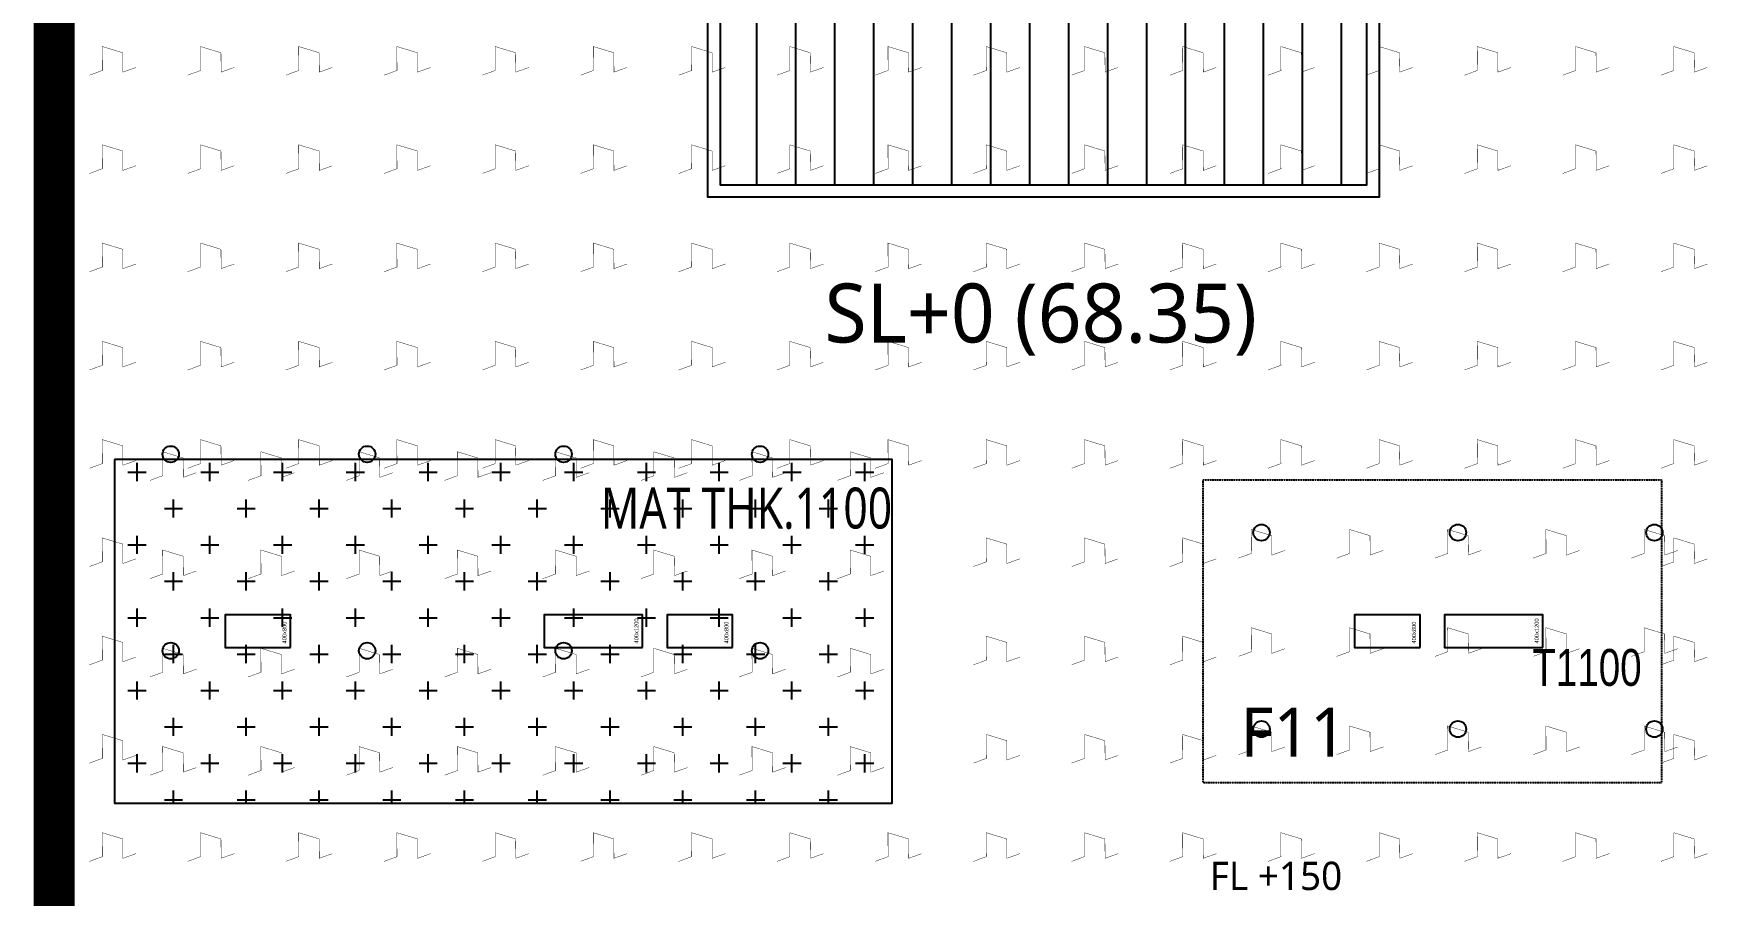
# Model space of a CAD drawing. Header units: millimetres. Extents: x 91591 to 1353697, y 75729 to 160586.
# Drawn here: x 1101941 to 1122511, y 116891 to 127412 of the extents above; entities that cross this region are included whole.
import ezdxf
from ezdxf.enums import TextEntityAlignment as Align

# ---------------------------------------------------------------- set-up
doc = ezdxf.new("R2010")
doc.units = ezdxf.units.MM
doc.linetypes.add('HID', pattern=[2.5, 1.5, -1])
doc.linetypes.add('HIDDEN', pattern=[0.375, 0.25, -0.125])
for name, color, linetype, plot in [('+S_LEVEL_TEXT(NO PLOT)', 7, 'Continuous', False), ('DEFPOINT', 142, 'Continuous', False), ('S_NOPLOT_251', 251, 'Continuous', False)]:
    doc.layers.add(name, color=color, linetype=linetype, plot=plot)
for name, color, linetype in [('-S_F', 7, 'Continuous'), ('-S_F_NAME', 7, 'Continuous'), ('8', 8, 'Continuous'), ('NX_BAR(D)', 7, 'Continuous'), ('S-FND-TEXT', 7, 'Continuous'), ('S-FND_OUTLINE_지하주차장 기초', 4, 'HID'), ('S-HAT', 252, 'Continuous'), ('S-HAT_SLAB LEVEL', 7, 'Continuous'), ('S-TEXT-NOTES-TEXT', 3, 'Continuous'), ('XR-지하주차장$0$AA-COL', 2, 'Continuous'), ('기초', 7, 'Continuous')]:
    doc.layers.add(name, color=color, linetype=linetype)
doc.styles.add('EST', font='')
doc.styles.add('XR-지하주차장$0$Standard', font='arial.ttf')
doc.styles.add('맑은 고딕', font='malgun.ttf')
doc.styles.add('맑은고딕', font='malgun.ttf')
doc.styles.get('EST').set_extended_font_data('HYHeadLine-Medium')

# ---------------------------------------------------------------- blocks, each defined once
blk = doc.blocks.new('zw$D357')
at = {"layer": 'S-HAT', "lineweight": -2}
h = blk.add_hatch(dxfattribs=at)
h.set_pattern_fill('CROSS', color=256, scale=70)
h.set_pattern_definition([(0, (-331308.6818607079, 2641039.891143047), (444.5, 444.5), [222.25, -666.75]), (90, (-331197.556860708, 2640928.766143047), (-444.5, 444.5), [222.25, -666.75])])
h.paths.add_polyline_path([(-55759.62759540556, -27727.7620820459), (-46259.62759539694, -27727.7620820459), (-46259.62759539694, -23527.7620820459), (-55759.62759540556, -23527.7620820459)])
at = {"layer": 'S-HAT_SLAB LEVEL', "transparency": 33554559}
h = blk.add_hatch(dxfattribs=at)
h.set_pattern_fill('ANSI31', color=8, scale=150, angle=45)
h.set_pattern_definition([(90, (-331308.5749018475, 62679.21827539796), (-476.2500000000001, 0), [])])
h.paths.add_polyline_path([(-48209.73455426423, 2511.933489013463), (-48209.73455426423, -1926.653482069261), (-48209.62759540649, -1926.653482069261), (-48209.62759540369, -2419.986815405078), (-48209.73455426446, -2419.908378906548), (-48209.73455426446, -14046.65344469715), (-48359.73455426422, -14046.65344469715), (-48359.73455426422, -20176.65344469715), (-40459.73455426422, -20176.65344469715), (-40459.73455426422, -14046.65344469715), (-40609.73455426423, -14046.65344469715), (-40609.73455426446, -1971.00807505846), (-47909.53200764162, 2334.855795079842), (-47909.62759540369, 2334.912178547122), (-47909.62759540369, 2330.878546908498), (-47909.53200764139, 2330.820893649012), (-46159.53200764139, 1275.317541488446), (-46159.53200764162, 877.5785246770828), (-47228.686461373, 877.5785246770828), (-48009.73620337318, 1114.651900814846), (-48009.73596495063, 2393.96217469871), (-48209.62759540369, 2511.870398181491)])
h.paths.add_polyline_path([(-48209.62759540369, -2326.764955000952), (-48209.62759540369, -2419.986815405078), (-48209.73455426446, -2419.908378906548), (-48209.73455426423, -2326.764955000952)])
h.paths.add_polyline_path([(-48209.62759540369, -2326.653482069261), (-48209.62759540369, -1926.764955000952)])
h.paths.add_polyline_path([(-48209.62759540369, -1926.764955000952), (-48209.62759540369, -2326.653482069261)])
h.paths.add_polyline_path([(-48209.62759540369, -1926.764955000952), (-48209.62759540369, -1926.653482069261)])
h.paths.add_polyline_path([(-48209.62759540369, -2326.653482069261), (-48209.62759540369, -2326.764955000952)])
at = {"layer": '-S_F', "linetype": 'HIDDEN', "lineweight": -3}
blk.add_lwpolyline([(-42459.62759528215, -23776.6534820702), (-36859.62759528216, -23776.6534820702), (-36859.62759528216, -27476.65348207019), (-42459.62759528215, -27476.65348207019)], close=True, dxfattribs=at)
at = {"layer": 'S-FND_OUTLINE_지하주차장 기초'}
blk.add_lwpolyline([(-55759.62759540556, -27727.7620820459), (-46259.62759539694, -27727.7620820459), (-46259.62759539694, -23527.7620820459), (-55759.62759540556, -23527.7620820459)], close=True, dxfattribs=at)
at = {"layer": 'S-HAT', "linetype": 'ByBlock', "lineweight": -2}
blk.add_lwpolyline([(-55759.62759540556, -23527.7620820459), (-55759.62759540556, -27727.7620820459), (-46259.62759539694, -27727.7620820459), (-46259.62759539671, -23527.7620820459)], close=True, dxfattribs=at)
at = {"layer": 'S_NOPLOT_251'}
blk.add_lwpolyline([(-40309.62759540369, -16626.65344469715), (-40309.62759540369, -20326.65344469715), (-48509.6275954037, -20326.65344469715), (-48509.6275954037, -16626.65344469715), (-48359.62759540369, -16626.65344469715), (-48359.62759540369, -20176.65344469715), (-40459.62759540369, -20176.65344469715), (-40459.62759540369, -16626.65344469715)], close=True, dxfattribs=at)
at = {"layer": 'XR-지하주차장$0$AA-COL'}
for points in [[(-53609.62759540369, -25826.76495500095), (-53609.62759540369, -25426.76495500095), (-54409.6275954037, -25426.76495500095), (-54409.6275954037, -25826.76495500095)], [(-49309.62759538553, -25826.76495501027), (-49309.62759538553, -25426.76495501027), (-50509.62759538554, -25426.76495501027), (-50509.62759538554, -25826.76495501027)], [(-48209.62759540369, -25826.76495500095), (-48209.62759540369, -25426.76495500095), (-49009.62759540369, -25426.76495500095), (-49009.62759540369, -25826.76495500095)], [(-39809.6275954037, -25826.76495500095), (-39809.6275954037, -25426.76495500095), (-40609.6275954037, -25426.76495500095), (-40609.6275954037, -25826.76495500095)], [(-38309.62759529334, -25826.7649549637), (-38309.62759529334, -25426.7649549637), (-39509.62759529334, -25426.7649549637), (-39509.62759529334, -25826.7649549637)]]:
    blk.add_lwpolyline(points, close=True, dxfattribs=at)
at = {"layer": '기초', "color": 6, "linetype": 'HID', "ltscale": 3, "const_width": 500}
blk.add_lwpolyline([(-56498.19192278548, -55179.49009371176), (-56497.66029514815, -13109.48375289421), (-51183.36221641278, -13098.65892140847), (-51183.36221641255, -15034.76066461298), (-51183.34348332206, -15034.76066461298), (-51183.34348332206, -15046.77595059294), (-37284.86666548718, -15025.10676782392), (-37297.86901842244, -6685.479806887918), (-14909.64353988901, -6684.054340347647), (-14909.64353988901, -24464.4900604235), (-14909.62480679829, -24464.49006084446), (-14909.62480679829, -24476.50534640346), (-13109.20024625421, -24476.54583629407), (-13108.92086913786, -55179.49009371176)], close=True, dxfattribs=at)
at = {"layer": '+S_LEVEL_TEXT(NO PLOT)', "color": 252, "style": '맑은 고딕'}
blk.add_text('FL +150', height=345.766247305401, dxfattribs=at).set_placement((-41570.01544823893, -28786.49765574653), align=Align.CENTER)
at = {"layer": 'Defpoints', "style": 'XR-지하주차장$0$Standard'}
for s, height, p in [('400x1200', 50.00000000000001, (-49359.62759538553, -25776.76495501027)), ('400x1200', 50.00000000000001, (-38359.62759529334, -25776.7649549637)), ('400x800', 50, (-53659.62759540369, -25776.76495500095)), ('400x800', 50, (-48259.62759540369, -25776.76495500095)), ('400x800', 50, (-39859.6275954037, -25776.76495500095))]:
    blk.add_text(s, height=height, rotation=90, dxfattribs=at).set_placement(p)
at = {"layer": 'S-TEXT-NOTES-TEXT', "color": 3, "style": '맑은 고딕'}
blk.add_text('SL+0 (68.35)', height=720, dxfattribs=at).set_placement((-44443.87118130829, -22100.74815442693), align=Align.CENTER)

msp = doc.modelspace()

# ---------------------------------------------------------------- linework, layer by layer
at = {"color": 3}
for centre in [(1103615.398501851, 122277.1827891857), (1106015.398501852, 122277.1827891857), (1108415.398501852, 122277.1827891857), (1110815.398501852, 122277.1827891857), (1116942.185506481, 121320.1601423196), (1119342.185506481, 121320.1601423196), (1121742.185506481, 121320.1601423196), (1103615.398501851, 119877.1827891857), (1106015.398501852, 119877.1827891857), (1108415.398501852, 119877.1827891857), (1110815.398501852, 119877.1827891857), (1116942.185506481, 118920.1601423196), (1119342.185506481, 118920.1601423196), (1121742.185506481, 118920.1601423196)]:
    msp.add_circle(centre, 100, dxfattribs=at)
at = {"layer": 'DEFPOINT', "linetype": 'HID', "ltscale": 3}
msp.add_lwpolyline([(1102190.797373814, 90562.32787996077), (1102191.329001451, 132632.3342207783), (1107505.627080186, 132643.1590522641), (1107505.627080186, 130707.0573090595), (1107505.645813277, 130707.0573090595), (1107505.645813277, 130695.0420230796), (1121404.122631111, 130716.7112058486), (1121391.120278177, 139056.3381667846), (1143779.34575671, 139057.7636333249), (1143779.34575671, 121277.327913249), (1143779.3644898, 121277.3279128281), (1143779.3644898, 121265.312627269), (1145579.789050345, 121265.2721373784), (1145580.068427461, 90562.32787996077)], close=True, dxfattribs=at)
at = {"layer": 'DEFPOINT', "linetype": 'HIDDEN', "lineweight": -3}
for points in [[(1102929.361701194, 118014.0558916266), (1112429.361701203, 118014.0558916266), (1112429.361701203, 122214.0558916266), (1102929.361701194, 122214.0558916266)], [(1116229.361701316, 121965.1644916023), (1121829.361701316, 121965.1644916023), (1121829.361701316, 118265.1644916023), (1116229.361701316, 118265.1644916023)]]:
    msp.add_lwpolyline(points, close=True, dxfattribs=at)
at = {"layer": 'NX_BAR(D)', "color": 6, "const_width": 5}
for points in [[(1102622.281869495, 126905.1518544817), (1102779.892735056, 126962.7811880204), (1102778.295461424, 127255.366393769), (1103028.94689653, 127179.2806675873), (1103031.282258626, 126942.9537172635), (1103190.551443686, 126999.5140544797)], [(1103822.281869495, 126905.1518544817), (1103979.892735056, 126962.7811880204), (1103978.295461424, 127255.366393769), (1104228.94689653, 127179.2806675873), (1104231.282258626, 126942.9537172635), (1104390.551443686, 126999.5140544797)], [(1105022.281869495, 126905.1518544817), (1105179.892735056, 126962.7811880204), (1105178.295461425, 127255.366393769), (1105428.94689653, 127179.2806675873), (1105431.282258626, 126942.9537172635), (1105590.551443686, 126999.5140544797)], [(1106222.281869494, 126905.1518544817), (1106379.892735056, 126962.7811880204), (1106378.295461425, 127255.366393769), (1106628.94689653, 127179.2806675873), (1106631.282258626, 126942.9537172635), (1106790.551443686, 126999.5140544797)], [(1107422.281869494, 126905.1518544817), (1107579.892735056, 126962.7811880204), (1107578.295461425, 127255.366393769), (1107828.94689653, 127179.2806675873), (1107831.282258626, 126942.9537172635), (1107990.551443686, 126999.5140544797)], [(1108622.281869494, 126905.1518544817), (1108779.892735056, 126962.7811880204), (1108778.295461425, 127255.366393769), (1109028.94689653, 127179.2806675873), (1109031.282258626, 126942.9537172635), (1109190.551443686, 126999.5140544797)], [(1109822.281869494, 126905.1518544817), (1109979.892735056, 126962.7811880204), (1109978.295461425, 127255.366393769), (1110228.94689653, 127179.2806675873), (1110231.282258626, 126942.9537172635), (1110390.551443686, 126999.5140544797)], [(1111022.281869494, 126905.1518544817), (1111179.892735056, 126962.7811880204), (1111178.295461425, 127255.366393769), (1111428.94689653, 127179.2806675873), (1111431.282258626, 126942.9537172635), (1111590.551443686, 126999.5140544797)], [(1112222.281869494, 126905.1518544817), (1112379.892735056, 126962.7811880204), (1112378.295461425, 127255.366393769), (1112628.94689653, 127179.2806675873), (1112631.282258626, 126942.9537172635), (1112790.551443686, 126999.5140544797)], [(1113422.281869494, 126905.1518544817), (1113579.892735056, 126962.7811880204), (1113578.295461425, 127255.366393769), (1113828.94689653, 127179.2806675873), (1113831.282258626, 126942.9537172635), (1113990.551443686, 126999.5140544797)], [(1114622.281869494, 126905.1518544817), (1114779.892735056, 126962.7811880204), (1114778.295461425, 127255.366393769), (1115028.94689653, 127179.2806675873), (1115031.282258626, 126942.9537172635), (1115190.551443686, 126999.5140544797)], [(1115822.281869494, 126905.1518544817), (1115979.892735056, 126962.7811880204), (1115978.295461425, 127255.366393769), (1116228.94689653, 127179.2806675873), (1116231.282258626, 126942.9537172635), (1116390.551443686, 126999.5140544797)], [(1117022.281869495, 126905.1518544817), (1117179.892735056, 126962.7811880204), (1117178.295461425, 127255.366393769), (1117428.94689653, 127179.2806675873), (1117431.282258626, 126942.9537172635), (1117590.551443686, 126999.5140544797)], [(1118222.281869494, 126905.1518544817), (1118379.892735056, 126962.7811880204), (1118378.295461425, 127255.366393769), (1118628.94689653, 127179.2806675873), (1118631.282258626, 126942.9537172635), (1118790.551443686, 126999.5140544797)], [(1119422.281869494, 126905.1518544817), (1119579.892735056, 126962.7811880204), (1119578.295461425, 127255.366393769), (1119828.94689653, 127179.2806675873), (1119831.282258626, 126942.9537172635), (1119990.551443686, 126999.5140544797)], [(1120622.281869494, 126905.1518544817), (1120779.892735056, 126962.7811880204), (1120778.295461425, 127255.366393769), (1121028.94689653, 127179.2806675873), (1121031.282258626, 126942.9537172635), (1121190.551443686, 126999.5140544797)], [(1121822.281869494, 126905.1518544817), (1121979.892735056, 126962.7811880204), (1121978.295461425, 127255.366393769), (1122228.94689653, 127179.2806675873), (1122231.282258626, 126942.9537172635), (1122390.551443686, 126999.5140544797)], [(1102622.281869495, 125705.1518544817), (1102779.892735056, 125762.7811880204), (1102778.295461424, 126055.366393769), (1103028.94689653, 125979.2806675873), (1103031.282258626, 125742.9537172635), (1103190.551443686, 125799.5140544796)], [(1103822.281869495, 125705.1518544817), (1103979.892735056, 125762.7811880204), (1103978.295461424, 126055.366393769), (1104228.94689653, 125979.2806675873), (1104231.282258626, 125742.9537172635), (1104390.551443686, 125799.5140544796)], [(1105022.281869495, 125705.1518544817), (1105179.892735056, 125762.7811880204), (1105178.295461425, 126055.366393769), (1105428.94689653, 125979.2806675873), (1105431.282258626, 125742.9537172635), (1105590.551443686, 125799.5140544796)], [(1106222.281869494, 125705.1518544817), (1106379.892735056, 125762.7811880204), (1106378.295461425, 126055.366393769), (1106628.94689653, 125979.2806675873), (1106631.282258626, 125742.9537172635), (1106790.551443686, 125799.5140544796)], [(1107422.281869494, 125705.1518544817), (1107579.892735056, 125762.7811880204), (1107578.295461425, 126055.366393769), (1107828.94689653, 125979.2806675873), (1107831.282258626, 125742.9537172635), (1107990.551443686, 125799.5140544796)], [(1108622.281869494, 125705.1518544817), (1108779.892735056, 125762.7811880204), (1108778.295461425, 126055.366393769), (1109028.94689653, 125979.2806675873), (1109031.282258626, 125742.9537172635), (1109190.551443686, 125799.5140544796)], [(1109822.281869494, 125705.1518544817), (1109979.892735056, 125762.7811880204), (1109978.295461425, 126055.366393769), (1110228.94689653, 125979.2806675873), (1110231.282258626, 125742.9537172635), (1110390.551443686, 125799.5140544796)], [(1111022.281869494, 125705.1518544817), (1111179.892735056, 125762.7811880204), (1111178.295461425, 126055.366393769), (1111428.94689653, 125979.2806675873), (1111431.282258626, 125742.9537172635), (1111590.551443686, 125799.5140544796)], [(1112222.281869494, 125705.1518544817), (1112379.892735056, 125762.7811880204), (1112378.295461425, 126055.366393769), (1112628.94689653, 125979.2806675873), (1112631.282258626, 125742.9537172635), (1112790.551443686, 125799.5140544796)], [(1113422.281869494, 125705.1518544817), (1113579.892735056, 125762.7811880204), (1113578.295461425, 126055.366393769), (1113828.94689653, 125979.2806675873), (1113831.282258626, 125742.9537172635), (1113990.551443686, 125799.5140544796)], [(1114622.281869494, 125705.1518544817), (1114779.892735056, 125762.7811880204), (1114778.295461425, 126055.366393769), (1115028.94689653, 125979.2806675873), (1115031.282258626, 125742.9537172635), (1115190.551443686, 125799.5140544796)], [(1115822.281869494, 125705.1518544817), (1115979.892735056, 125762.7811880204), (1115978.295461425, 126055.366393769), (1116228.94689653, 125979.2806675873), (1116231.282258626, 125742.9537172635), (1116390.551443686, 125799.5140544796)], [(1117022.281869495, 125705.1518544817), (1117179.892735056, 125762.7811880204), (1117178.295461425, 126055.366393769), (1117428.94689653, 125979.2806675873), (1117431.282258626, 125742.9537172635), (1117590.551443686, 125799.5140544796)], [(1118222.281869494, 125705.1518544817), (1118379.892735056, 125762.7811880204), (1118378.295461425, 126055.366393769), (1118628.94689653, 125979.2806675873), (1118631.282258626, 125742.9537172635), (1118790.551443686, 125799.5140544796)], [(1119422.281869494, 125705.1518544817), (1119579.892735056, 125762.7811880204), (1119578.295461425, 126055.366393769), (1119828.94689653, 125979.2806675873), (1119831.282258626, 125742.9537172635), (1119990.551443686, 125799.5140544796)], [(1120622.281869494, 125705.1518544817), (1120779.892735056, 125762.7811880204), (1120778.295461425, 126055.366393769), (1121028.94689653, 125979.2806675873), (1121031.282258626, 125742.9537172635), (1121190.551443686, 125799.5140544796)], [(1121822.281869494, 125705.1518544817), (1121979.892735056, 125762.7811880204), (1121978.295461425, 126055.366393769), (1122228.94689653, 125979.2806675873), (1122231.282258626, 125742.9537172635), (1122390.551443686, 125799.5140544796)], [(1102622.281869495, 124505.1518544816), (1102779.892735056, 124562.7811880203), (1102778.295461424, 124855.366393769), (1103028.94689653, 124779.2806675873), (1103031.282258626, 124542.9537172635), (1103190.551443686, 124599.5140544797)], [(1103822.281869495, 124505.1518544816), (1103979.892735056, 124562.7811880203), (1103978.295461424, 124855.366393769), (1104228.94689653, 124779.2806675873), (1104231.282258626, 124542.9537172635), (1104390.551443686, 124599.5140544797)], [(1105022.281869495, 124505.1518544816), (1105179.892735056, 124562.7811880203), (1105178.295461425, 124855.366393769), (1105428.94689653, 124779.2806675873), (1105431.282258626, 124542.9537172635), (1105590.551443686, 124599.5140544797)], [(1106222.281869494, 124505.1518544816), (1106379.892735056, 124562.7811880203), (1106378.295461425, 124855.366393769), (1106628.94689653, 124779.2806675873), (1106631.282258626, 124542.9537172635), (1106790.551443686, 124599.5140544797)], [(1107422.281869494, 124505.1518544816), (1107579.892735056, 124562.7811880203), (1107578.295461425, 124855.366393769), (1107828.94689653, 124779.2806675873), (1107831.282258626, 124542.9537172635), (1107990.551443686, 124599.5140544797)], [(1108622.281869494, 124505.1518544816), (1108779.892735056, 124562.7811880203), (1108778.295461425, 124855.366393769), (1109028.94689653, 124779.2806675873), (1109031.282258626, 124542.9537172635), (1109190.551443686, 124599.5140544797)], [(1109822.281869494, 124505.1518544816), (1109979.892735056, 124562.7811880203), (1109978.295461425, 124855.366393769), (1110228.94689653, 124779.2806675873), (1110231.282258626, 124542.9537172635), (1110390.551443686, 124599.5140544797)], [(1111022.281869494, 124505.1518544816), (1111179.892735056, 124562.7811880203), (1111178.295461425, 124855.366393769), (1111428.94689653, 124779.2806675873), (1111431.282258626, 124542.9537172635), (1111590.551443686, 124599.5140544797)], [(1112222.281869494, 124505.1518544816), (1112379.892735056, 124562.7811880203), (1112378.295461425, 124855.366393769), (1112628.94689653, 124779.2806675873), (1112631.282258626, 124542.9537172635), (1112790.551443686, 124599.5140544797)], [(1113422.281869494, 124505.1518544816), (1113579.892735056, 124562.7811880203), (1113578.295461425, 124855.366393769), (1113828.94689653, 124779.2806675873), (1113831.282258626, 124542.9537172635), (1113990.551443686, 124599.5140544797)], [(1114622.281869494, 124505.1518544816), (1114779.892735056, 124562.7811880203), (1114778.295461425, 124855.366393769), (1115028.94689653, 124779.2806675873), (1115031.282258626, 124542.9537172635), (1115190.551443686, 124599.5140544797)], [(1115822.281869494, 124505.1518544816), (1115979.892735056, 124562.7811880203), (1115978.295461425, 124855.366393769), (1116228.94689653, 124779.2806675873), (1116231.282258626, 124542.9537172635), (1116390.551443686, 124599.5140544797)], [(1117022.281869495, 124505.1518544816), (1117179.892735056, 124562.7811880203), (1117178.295461425, 124855.366393769), (1117428.94689653, 124779.2806675873), (1117431.282258626, 124542.9537172635), (1117590.551443686, 124599.5140544797)], [(1118222.281869494, 124505.1518544816), (1118379.892735056, 124562.7811880203), (1118378.295461425, 124855.366393769), (1118628.94689653, 124779.2806675873), (1118631.282258626, 124542.9537172635), (1118790.551443686, 124599.5140544797)], [(1119422.281869494, 124505.1518544816), (1119579.892735056, 124562.7811880203), (1119578.295461425, 124855.366393769), (1119828.94689653, 124779.2806675873), (1119831.282258626, 124542.9537172635), (1119990.551443686, 124599.5140544797)], [(1120622.281869494, 124505.1518544816), (1120779.892735056, 124562.7811880203), (1120778.295461425, 124855.366393769), (1121028.94689653, 124779.2806675873), (1121031.282258626, 124542.9537172635), (1121190.551443686, 124599.5140544797)], [(1121822.281869494, 124505.1518544816), (1121979.892735056, 124562.7811880203), (1121978.295461425, 124855.366393769), (1122228.94689653, 124779.2806675873), (1122231.282258626, 124542.9537172635), (1122390.551443686, 124599.5140544797)], [(1102622.281869495, 123305.1518544816), (1102779.892735056, 123362.7811880203), (1102778.295461424, 123655.366393769), (1103028.94689653, 123579.2806675873), (1103031.282258626, 123342.9537172635), (1103190.551443686, 123399.5140544796)], [(1103822.281869495, 123305.1518544816), (1103979.892735056, 123362.7811880203), (1103978.295461424, 123655.366393769), (1104228.94689653, 123579.2806675873), (1104231.282258626, 123342.9537172635), (1104390.551443686, 123399.5140544796)], [(1105022.281869495, 123305.1518544816), (1105179.892735056, 123362.7811880203), (1105178.295461425, 123655.366393769), (1105428.94689653, 123579.2806675873), (1105431.282258626, 123342.9537172635), (1105590.551443686, 123399.5140544796)], [(1106222.281869494, 123305.1518544816), (1106379.892735056, 123362.7811880203), (1106378.295461425, 123655.366393769), (1106628.94689653, 123579.2806675873), (1106631.282258626, 123342.9537172635), (1106790.551443686, 123399.5140544796)], [(1107422.281869494, 123305.1518544816), (1107579.892735056, 123362.7811880203), (1107578.295461425, 123655.366393769), (1107828.94689653, 123579.2806675873), (1107831.282258626, 123342.9537172635), (1107990.551443686, 123399.5140544796)], [(1108622.281869494, 123305.1518544816), (1108779.892735056, 123362.7811880203), (1108778.295461425, 123655.366393769), (1109028.94689653, 123579.2806675873), (1109031.282258626, 123342.9537172635), (1109190.551443686, 123399.5140544796)], [(1109822.281869494, 123305.1518544816), (1109979.892735056, 123362.7811880203), (1109978.295461425, 123655.366393769), (1110228.94689653, 123579.2806675873), (1110231.282258626, 123342.9537172635), (1110390.551443686, 123399.5140544796)], [(1111022.281869494, 123305.1518544816), (1111179.892735056, 123362.7811880203), (1111178.295461425, 123655.366393769), (1111428.94689653, 123579.2806675873), (1111431.282258626, 123342.9537172635), (1111590.551443686, 123399.5140544796)], [(1112222.281869494, 123305.1518544816), (1112379.892735056, 123362.7811880203), (1112378.295461425, 123655.366393769), (1112628.94689653, 123579.2806675873), (1112631.282258626, 123342.9537172635), (1112790.551443686, 123399.5140544796)], [(1113422.281869494, 123305.1518544816), (1113579.892735056, 123362.7811880203), (1113578.295461425, 123655.366393769), (1113828.94689653, 123579.2806675873), (1113831.282258626, 123342.9537172635), (1113990.551443686, 123399.5140544796)], [(1114622.281869494, 123305.1518544816), (1114779.892735056, 123362.7811880203), (1114778.295461425, 123655.366393769), (1115028.94689653, 123579.2806675873), (1115031.282258626, 123342.9537172635), (1115190.551443686, 123399.5140544796)], [(1115822.281869494, 123305.1518544816), (1115979.892735056, 123362.7811880203), (1115978.295461425, 123655.366393769), (1116228.94689653, 123579.2806675873), (1116231.282258626, 123342.9537172635), (1116390.551443686, 123399.5140544796)], [(1117022.281869495, 123305.1518544816), (1117179.892735056, 123362.7811880203), (1117178.295461425, 123655.366393769), (1117428.94689653, 123579.2806675873), (1117431.282258626, 123342.9537172635), (1117590.551443686, 123399.5140544796)], [(1118222.281869494, 123305.1518544816), (1118379.892735056, 123362.7811880203), (1118378.295461425, 123655.366393769), (1118628.94689653, 123579.2806675873), (1118631.282258626, 123342.9537172635), (1118790.551443686, 123399.5140544796)], [(1119422.281869494, 123305.1518544816), (1119579.892735056, 123362.7811880203), (1119578.295461425, 123655.366393769), (1119828.94689653, 123579.2806675873), (1119831.282258626, 123342.9537172635), (1119990.551443686, 123399.5140544796)], [(1120622.281869494, 123305.1518544816), (1120779.892735056, 123362.7811880203), (1120778.295461425, 123655.366393769), (1121028.94689653, 123579.2806675873), (1121031.282258626, 123342.9537172635), (1121190.551443686, 123399.5140544796)], [(1121822.281869494, 123305.1518544816), (1121979.892735056, 123362.7811880203), (1121978.295461425, 123655.366393769), (1122228.94689653, 123579.2806675873), (1122231.282258626, 123342.9537172635), (1122390.551443686, 123399.5140544796)], [(1102622.281869495, 122105.1518544816), (1102779.892735056, 122162.7811880203), (1102778.295461424, 122455.366393769), (1103028.94689653, 122379.2806675873), (1103031.282258626, 122142.9537172635), (1103190.551443686, 122199.5140544797)], [(1103822.281869495, 122105.1518544816), (1103979.892735056, 122162.7811880203), (1103978.295461424, 122455.366393769), (1104228.94689653, 122379.2806675873), (1104231.282258626, 122142.9537172635), (1104390.551443686, 122199.5140544797)], [(1105022.281869495, 122105.1518544816), (1105179.892735056, 122162.7811880203), (1105178.295461425, 122455.366393769), (1105428.94689653, 122379.2806675873), (1105431.282258626, 122142.9537172635), (1105590.551443686, 122199.5140544797)], [(1106222.281869494, 122105.1518544816), (1106379.892735056, 122162.7811880203), (1106378.295461425, 122455.366393769), (1106628.94689653, 122379.2806675873), (1106631.282258626, 122142.9537172635), (1106790.551443686, 122199.5140544797)], [(1107422.281869494, 122105.1518544816), (1107579.892735056, 122162.7811880203), (1107578.295461425, 122455.366393769), (1107828.94689653, 122379.2806675873), (1107831.282258626, 122142.9537172635), (1107990.551443686, 122199.5140544797)], [(1108622.281869494, 122105.1518544816), (1108779.892735056, 122162.7811880203), (1108778.295461425, 122455.366393769), (1109028.94689653, 122379.2806675873), (1109031.282258626, 122142.9537172635), (1109190.551443686, 122199.5140544797)], [(1109822.281869494, 122105.1518544816), (1109979.892735056, 122162.7811880203), (1109978.295461425, 122455.366393769), (1110228.94689653, 122379.2806675873), (1110231.282258626, 122142.9537172635), (1110390.551443686, 122199.5140544797)], [(1111022.281869494, 122105.1518544816), (1111179.892735056, 122162.7811880203), (1111178.295461425, 122455.366393769), (1111428.94689653, 122379.2806675873), (1111431.282258626, 122142.9537172635), (1111590.551443686, 122199.5140544797)], [(1112222.281869494, 122105.1518544816), (1112379.892735056, 122162.7811880203), (1112378.295461425, 122455.366393769), (1112628.94689653, 122379.2806675873), (1112631.282258626, 122142.9537172635), (1112790.551443686, 122199.5140544797)], [(1113422.281869494, 122105.1518544816), (1113579.892735056, 122162.7811880203), (1113578.295461425, 122455.366393769), (1113828.94689653, 122379.2806675873), (1113831.282258626, 122142.9537172635), (1113990.551443686, 122199.5140544797)], [(1114622.281869494, 122105.1518544816), (1114779.892735056, 122162.7811880203), (1114778.295461425, 122455.366393769), (1115028.94689653, 122379.2806675873), (1115031.282258626, 122142.9537172635), (1115190.551443686, 122199.5140544797)], [(1115822.281869494, 122105.1518544816), (1115979.892735056, 122162.7811880203), (1115978.295461425, 122455.366393769), (1116228.94689653, 122379.2806675873), (1116231.282258626, 122142.9537172635), (1116390.551443686, 122199.5140544797)], [(1117022.281869495, 122105.1518544816), (1117179.892735056, 122162.7811880203), (1117178.295461425, 122455.366393769), (1117428.94689653, 122379.2806675873), (1117431.282258626, 122142.9537172635), (1117590.551443686, 122199.5140544797)], [(1118222.281869494, 122105.1518544816), (1118379.892735056, 122162.7811880203), (1118378.295461425, 122455.366393769), (1118628.94689653, 122379.2806675873), (1118631.282258626, 122142.9537172635), (1118790.551443686, 122199.5140544797)], [(1119422.281869494, 122105.1518544816), (1119579.892735056, 122162.7811880203), (1119578.295461425, 122455.366393769), (1119828.94689653, 122379.2806675873), (1119831.282258626, 122142.9537172635), (1119990.551443686, 122199.5140544797)], [(1120622.281869494, 122105.1518544816), (1120779.892735056, 122162.7811880203), (1120778.295461425, 122455.366393769), (1121028.94689653, 122379.2806675873), (1121031.282258626, 122142.9537172635), (1121190.551443686, 122199.5140544797)], [(1121822.281869494, 122105.1518544816), (1121979.892735056, 122162.7811880203), (1121978.295461425, 122455.366393769), (1122228.94689653, 122379.2806675873), (1122231.282258626, 122142.9537172635), (1122390.551443686, 122199.5140544797)], [(1102622.281869495, 120905.1518544816), (1102779.892735056, 120962.7811880203), (1102778.295461424, 121255.366393769), (1103028.94689653, 121179.2806675873), (1103031.282258626, 120942.9537172635), (1103190.551443686, 120999.5140544796)], [(1113422.281869494, 120905.1518544816), (1113579.892735056, 120962.7811880203), (1113578.295461425, 121255.366393769), (1113828.94689653, 121179.2806675873), (1113831.282258626, 120942.9537172635), (1113990.551443686, 120999.5140544796)], [(1114622.281869494, 120905.1518544816), (1114779.892735056, 120962.7811880203), (1114778.295461425, 121255.366393769), (1115028.94689653, 121179.2806675873), (1115031.282258626, 120942.9537172635), (1115190.551443686, 120999.5140544796)], [(1115822.281869494, 120905.1518544816), (1115979.892735056, 120962.7811880203), (1115978.295461425, 121255.366393769), (1116228.94689653, 121179.2806675873), (1116231.282258626, 120942.9537172635), (1116390.551443686, 120999.5140544796)], [(1121822.281869494, 120905.1518544816), (1121979.892735056, 120962.7811880203), (1121978.295461425, 121255.366393769), (1122228.94689653, 121179.2806675873), (1122231.282258626, 120942.9537172635), (1122390.551443686, 120999.5140544796)], [(1102622.281869495, 119705.1518544816), (1102779.892735056, 119762.7811880203), (1102778.295461424, 120055.366393769), (1103028.94689653, 119979.2806675873), (1103031.282258626, 119742.9537172635), (1103190.551443686, 119799.5140544796)], [(1113422.281869494, 119705.1518544816), (1113579.892735056, 119762.7811880203), (1113578.295461425, 120055.366393769), (1113828.94689653, 119979.2806675873), (1113831.282258626, 119742.9537172635), (1113990.551443686, 119799.5140544796)], [(1114622.281869494, 119705.1518544816), (1114779.892735056, 119762.7811880203), (1114778.295461425, 120055.366393769), (1115028.94689653, 119979.2806675873), (1115031.282258626, 119742.9537172635), (1115190.551443686, 119799.5140544796)], [(1115822.281869494, 119705.1518544816), (1115979.892735056, 119762.7811880203), (1115978.295461425, 120055.366393769), (1116228.94689653, 119979.2806675873), (1116231.282258626, 119742.9537172635), (1116390.551443686, 119799.5140544796)], [(1121822.281869494, 119705.1518544816), (1121979.892735056, 119762.7811880203), (1121978.295461425, 120055.366393769), (1122228.94689653, 119979.2806675873), (1122231.282258626, 119742.9537172635), (1122390.551443686, 119799.5140544796)], [(1102622.281869495, 118505.1518544816), (1102779.892735056, 118562.7811880204), (1102778.295461424, 118855.366393769), (1103028.94689653, 118779.2806675873), (1103031.282258626, 118542.9537172635), (1103190.551443686, 118599.5140544797)], [(1113422.281869494, 118505.1518544816), (1113579.892735056, 118562.7811880204), (1113578.295461425, 118855.366393769), (1113828.94689653, 118779.2806675873), (1113831.282258626, 118542.9537172635), (1113990.551443686, 118599.5140544797)], [(1114622.281869494, 118505.1518544816), (1114779.892735056, 118562.7811880204), (1114778.295461425, 118855.366393769), (1115028.94689653, 118779.2806675873), (1115031.282258626, 118542.9537172635), (1115190.551443686, 118599.5140544797)], [(1115822.281869494, 118505.1518544816), (1115979.892735056, 118562.7811880204), (1115978.295461425, 118855.366393769), (1116228.94689653, 118779.2806675873), (1116231.282258626, 118542.9537172635), (1116390.551443686, 118599.5140544797)], [(1121822.281869494, 118505.1518544816), (1121979.892735056, 118562.7811880204), (1121978.295461425, 118855.366393769), (1122228.94689653, 118779.2806675873), (1122231.282258626, 118542.9537172635), (1122390.551443686, 118599.5140544797)], [(1102622.281869495, 117305.1518544816), (1102779.892735056, 117362.7811880203), (1102778.295461424, 117655.366393769), (1103028.94689653, 117579.2806675873), (1103031.282258626, 117342.9537172635), (1103190.551443686, 117399.5140544796)], [(1103822.281869495, 117305.1518544816), (1103979.892735056, 117362.7811880203), (1103978.295461424, 117655.366393769), (1104228.94689653, 117579.2806675873), (1104231.282258626, 117342.9537172635), (1104390.551443686, 117399.5140544796)], [(1105022.281869495, 117305.1518544816), (1105179.892735056, 117362.7811880203), (1105178.295461425, 117655.366393769), (1105428.94689653, 117579.2806675873), (1105431.282258626, 117342.9537172635), (1105590.551443686, 117399.5140544796)], [(1106222.281869494, 117305.1518544816), (1106379.892735056, 117362.7811880203), (1106378.295461425, 117655.366393769), (1106628.94689653, 117579.2806675873), (1106631.282258626, 117342.9537172635), (1106790.551443686, 117399.5140544796)], [(1107422.281869494, 117305.1518544816), (1107579.892735056, 117362.7811880203), (1107578.295461425, 117655.366393769), (1107828.94689653, 117579.2806675873), (1107831.282258626, 117342.9537172635), (1107990.551443686, 117399.5140544796)], [(1108622.281869494, 117305.1518544816), (1108779.892735056, 117362.7811880203), (1108778.295461425, 117655.366393769), (1109028.94689653, 117579.2806675873), (1109031.282258626, 117342.9537172635), (1109190.551443686, 117399.5140544796)], [(1109822.281869494, 117305.1518544816), (1109979.892735056, 117362.7811880203), (1109978.295461425, 117655.366393769), (1110228.94689653, 117579.2806675873), (1110231.282258626, 117342.9537172635), (1110390.551443686, 117399.5140544796)], [(1111022.281869494, 117305.1518544816), (1111179.892735056, 117362.7811880203), (1111178.295461425, 117655.366393769), (1111428.94689653, 117579.2806675873), (1111431.282258626, 117342.9537172635), (1111590.551443686, 117399.5140544796)], [(1112222.281869494, 117305.1518544816), (1112379.892735056, 117362.7811880203), (1112378.295461425, 117655.366393769), (1112628.94689653, 117579.2806675873), (1112631.282258626, 117342.9537172635), (1112790.551443686, 117399.5140544796)], [(1113422.281869494, 117305.1518544816), (1113579.892735056, 117362.7811880203), (1113578.295461425, 117655.366393769), (1113828.94689653, 117579.2806675873), (1113831.282258626, 117342.9537172635), (1113990.551443686, 117399.5140544796)], [(1114622.281869494, 117305.1518544816), (1114779.892735056, 117362.7811880203), (1114778.295461425, 117655.366393769), (1115028.94689653, 117579.2806675873), (1115031.282258626, 117342.9537172635), (1115190.551443686, 117399.5140544796)], [(1115822.281869494, 117305.1518544816), (1115979.892735056, 117362.7811880203), (1115978.295461425, 117655.366393769), (1116228.94689653, 117579.2806675873), (1116231.282258626, 117342.9537172635), (1116390.551443686, 117399.5140544796)], [(1117022.281869495, 117305.1518544816), (1117179.892735056, 117362.7811880203), (1117178.295461425, 117655.366393769), (1117428.94689653, 117579.2806675873), (1117431.282258626, 117342.9537172635), (1117590.551443686, 117399.5140544796)], [(1118222.281869494, 117305.1518544816), (1118379.892735056, 117362.7811880203), (1118378.295461425, 117655.366393769), (1118628.94689653, 117579.2806675873), (1118631.282258626, 117342.9537172635), (1118790.551443686, 117399.5140544796)], [(1119422.281869494, 117305.1518544816), (1119579.892735056, 117362.7811880203), (1119578.295461425, 117655.366393769), (1119828.94689653, 117579.2806675873), (1119831.282258626, 117342.9537172635), (1119990.551443686, 117399.5140544796)], [(1120622.281869494, 117305.1518544816), (1120779.892735056, 117362.7811880203), (1120778.295461425, 117655.366393769), (1121028.94689653, 117579.2806675873), (1121031.282258626, 117342.9537172635), (1121190.551443686, 117399.5140544796)], [(1121822.281869494, 117305.1518544816), (1121979.892735056, 117362.7811880203), (1121978.295461425, 117655.366393769), (1122228.94689653, 117579.2806675873), (1122231.282258626, 117342.9537172635), (1122390.551443686, 117399.5140544796)]]:
    msp.add_lwpolyline(points, dxfattribs=at)
at = {"layer": 'NX_BAR(D)', "color": 3, "const_width": 5}
for points in [[(1103360.846196875, 121956.8798661475), (1103518.457062436, 122014.5091996862), (1103516.859788804, 122307.0944054349), (1103767.51122391, 122231.0086792532), (1103769.846586006, 121994.6817289294), (1103929.115771066, 122051.2420661455)], [(1104560.846196875, 121956.8798661475), (1104718.457062436, 122014.5091996862), (1104716.859788804, 122307.0944054349), (1104967.51122391, 122231.0086792532), (1104969.846586006, 121994.6817289294), (1105129.115771066, 122051.2420661455)], [(1105760.846196874, 121956.8798661475), (1105918.457062436, 122014.5091996862), (1105916.859788804, 122307.0944054349), (1106167.511223909, 122231.0086792532), (1106169.846586007, 121994.6817289294), (1106329.115771066, 122051.2420661455)], [(1106960.846196874, 121956.8798661475), (1107118.457062436, 122014.5091996862), (1107116.859788804, 122307.0944054349), (1107367.511223909, 122231.0086792532), (1107369.846586007, 121994.6817289294), (1107529.115771066, 122051.2420661455)], [(1108160.846196874, 121956.8798661475), (1108318.457062436, 122014.5091996862), (1108316.859788804, 122307.0944054349), (1108567.511223909, 122231.0086792532), (1108569.846586007, 121994.6817289294), (1108729.115771066, 122051.2420661455)], [(1109360.846196874, 121956.8798661475), (1109518.457062436, 122014.5091996862), (1109516.859788804, 122307.0944054349), (1109767.51122391, 122231.0086792532), (1109769.846586007, 121994.6817289294), (1109929.115771066, 122051.2420661455)], [(1110560.846196874, 121956.8798661475), (1110718.457062436, 122014.5091996862), (1110716.859788804, 122307.0944054349), (1110967.511223909, 122231.0086792532), (1110969.846586007, 121994.6817289294), (1111129.115771066, 122051.2420661455)], [(1111760.846196874, 121956.8798661475), (1111918.457062436, 122014.5091996862), (1111916.859788804, 122307.0944054349), (1112167.511223909, 122231.0086792532), (1112169.846586007, 121994.6817289294), (1112329.115771066, 122051.2420661455)], [(1116660.846196999, 121007.9884661232), (1116818.45706256, 121065.6177996619), (1116816.859788927, 121358.2030054106), (1117067.511224032, 121282.1172792289), (1117069.84658613, 121045.7903289051), (1117229.11577119, 121102.3506661212)], [(1117860.846196999, 121007.9884661232), (1118018.45706256, 121065.6177996619), (1118016.859788927, 121358.2030054106), (1118267.511224033, 121282.1172792289), (1118269.84658613, 121045.7903289051), (1118429.11577119, 121102.3506661212)], [(1119060.846196999, 121007.9884661232), (1119218.45706256, 121065.6177996619), (1119216.859788927, 121358.2030054106), (1119467.511224032, 121282.1172792289), (1119469.84658613, 121045.7903289051), (1119629.11577119, 121102.3506661212)], [(1120260.846196999, 121007.9884661232), (1120418.45706256, 121065.6177996619), (1120416.859788927, 121358.2030054106), (1120667.511224032, 121282.1172792289), (1120669.84658613, 121045.7903289051), (1120829.11577119, 121102.3506661212)], [(1121460.846196999, 121007.9884661232), (1121618.45706256, 121065.6177996619), (1121616.859788927, 121358.2030054106), (1121867.511224032, 121282.1172792289), (1121869.84658613, 121045.7903289051), (1122029.11577119, 121102.3506661212)], [(1103360.846196875, 120756.8798661475), (1103518.457062436, 120814.5091996862), (1103516.859788804, 121107.0944054349), (1103767.51122391, 121031.0086792532), (1103769.846586006, 120794.6817289294), (1103929.115771066, 120851.2420661455)], [(1104560.846196875, 120756.8798661475), (1104718.457062436, 120814.5091996862), (1104716.859788804, 121107.0944054349), (1104967.51122391, 121031.0086792532), (1104969.846586006, 120794.6817289294), (1105129.115771066, 120851.2420661455)], [(1105760.846196874, 120756.8798661475), (1105918.457062436, 120814.5091996862), (1105916.859788804, 121107.0944054349), (1106167.511223909, 121031.0086792532), (1106169.846586007, 120794.6817289294), (1106329.115771066, 120851.2420661455)], [(1106960.846196874, 120756.8798661475), (1107118.457062436, 120814.5091996862), (1107116.859788804, 121107.0944054349), (1107367.511223909, 121031.0086792532), (1107369.846586007, 120794.6817289294), (1107529.115771066, 120851.2420661455)], [(1108160.846196874, 120756.8798661475), (1108318.457062436, 120814.5091996862), (1108316.859788804, 121107.0944054349), (1108567.511223909, 121031.0086792532), (1108569.846586007, 120794.6817289294), (1108729.115771066, 120851.2420661455)], [(1109360.846196874, 120756.8798661475), (1109518.457062436, 120814.5091996862), (1109516.859788804, 121107.0944054349), (1109767.51122391, 121031.0086792532), (1109769.846586007, 120794.6817289294), (1109929.115771066, 120851.2420661455)], [(1110560.846196874, 120756.8798661475), (1110718.457062436, 120814.5091996862), (1110716.859788804, 121107.0944054349), (1110967.511223909, 121031.0086792532), (1110969.846586007, 120794.6817289294), (1111129.115771066, 120851.2420661455)], [(1111760.846196874, 120756.8798661475), (1111918.457062436, 120814.5091996862), (1111916.859788804, 121107.0944054349), (1112167.511223909, 121031.0086792532), (1112169.846586007, 120794.6817289294), (1112329.115771066, 120851.2420661455)], [(1116660.846196999, 119807.9884661232), (1116818.45706256, 119865.6177996619), (1116816.859788927, 120158.2030054106), (1117067.511224032, 120082.1172792289), (1117069.84658613, 119845.7903289051), (1117229.11577119, 119902.3506661212)], [(1117860.846196999, 119807.9884661232), (1118018.45706256, 119865.6177996619), (1118016.859788927, 120158.2030054106), (1118267.511224033, 120082.1172792289), (1118269.84658613, 119845.7903289051), (1118429.11577119, 119902.3506661212)], [(1119060.846196999, 119807.9884661232), (1119218.45706256, 119865.6177996619), (1119216.859788927, 120158.2030054106), (1119467.511224032, 120082.1172792289), (1119469.84658613, 119845.7903289051), (1119629.11577119, 119902.3506661212)], [(1120260.846196999, 119807.9884661232), (1120418.45706256, 119865.6177996619), (1120416.859788927, 120158.2030054106), (1120667.511224032, 120082.1172792289), (1120669.84658613, 119845.7903289051), (1120829.11577119, 119902.3506661212)], [(1121460.846196999, 119807.9884661232), (1121618.45706256, 119865.6177996619), (1121616.859788927, 120158.2030054106), (1121867.511224032, 120082.1172792289), (1121869.84658613, 119845.7903289051), (1122029.11577119, 119902.3506661212)], [(1103360.846196875, 119556.8798661475), (1103518.457062436, 119614.5091996862), (1103516.859788804, 119907.0944054349), (1103767.51122391, 119831.0086792532), (1103769.846586006, 119594.6817289294), (1103929.115771066, 119651.2420661455)], [(1104560.846196875, 119556.8798661475), (1104718.457062436, 119614.5091996862), (1104716.859788804, 119907.0944054349), (1104967.51122391, 119831.0086792532), (1104969.846586006, 119594.6817289294), (1105129.115771066, 119651.2420661455)], [(1105760.846196874, 119556.8798661475), (1105918.457062436, 119614.5091996862), (1105916.859788804, 119907.0944054349), (1106167.511223909, 119831.0086792532), (1106169.846586007, 119594.6817289294), (1106329.115771066, 119651.2420661455)], [(1106960.846196874, 119556.8798661475), (1107118.457062436, 119614.5091996862), (1107116.859788804, 119907.0944054349), (1107367.511223909, 119831.0086792532), (1107369.846586007, 119594.6817289294), (1107529.115771066, 119651.2420661455)], [(1108160.846196874, 119556.8798661475), (1108318.457062436, 119614.5091996862), (1108316.859788804, 119907.0944054349), (1108567.511223909, 119831.0086792532), (1108569.846586007, 119594.6817289294), (1108729.115771066, 119651.2420661455)], [(1109360.846196874, 119556.8798661475), (1109518.457062436, 119614.5091996862), (1109516.859788804, 119907.0944054349), (1109767.51122391, 119831.0086792532), (1109769.846586007, 119594.6817289294), (1109929.115771066, 119651.2420661455)], [(1110560.846196874, 119556.8798661475), (1110718.457062436, 119614.5091996862), (1110716.859788804, 119907.0944054349), (1110967.511223909, 119831.0086792532), (1110969.846586007, 119594.6817289294), (1111129.115771066, 119651.2420661455)], [(1111760.846196874, 119556.8798661475), (1111918.457062436, 119614.5091996862), (1111916.859788804, 119907.0944054349), (1112167.511223909, 119831.0086792532), (1112169.846586007, 119594.6817289294), (1112329.115771066, 119651.2420661455)], [(1116660.846196999, 118607.9884661232), (1116818.45706256, 118665.6177996619), (1116816.859788927, 118958.2030054106), (1117067.511224032, 118882.1172792289), (1117069.84658613, 118645.7903289051), (1117229.11577119, 118702.3506661212)], [(1117860.846196999, 118607.9884661232), (1118018.45706256, 118665.6177996619), (1118016.859788927, 118958.2030054106), (1118267.511224033, 118882.1172792289), (1118269.84658613, 118645.7903289051), (1118429.11577119, 118702.3506661212)], [(1119060.846196999, 118607.9884661232), (1119218.45706256, 118665.6177996619), (1119216.859788927, 118958.2030054106), (1119467.511224032, 118882.1172792289), (1119469.84658613, 118645.7903289051), (1119629.11577119, 118702.3506661212)], [(1120260.846196999, 118607.9884661232), (1120418.45706256, 118665.6177996619), (1120416.859788927, 118958.2030054106), (1120667.511224032, 118882.1172792289), (1120669.84658613, 118645.7903289051), (1120829.11577119, 118702.3506661212)], [(1121460.846196999, 118607.9884661232), (1121618.45706256, 118665.6177996619), (1121616.859788927, 118958.2030054106), (1121867.511224032, 118882.1172792289), (1121869.84658613, 118645.7903289051), (1122029.11577119, 118702.3506661212)], [(1103360.846196875, 118356.8798661475), (1103518.457062436, 118414.5091996862), (1103516.859788804, 118707.0944054349), (1103767.51122391, 118631.0086792532), (1103769.846586006, 118394.6817289294), (1103929.115771066, 118451.2420661455)], [(1104560.846196875, 118356.8798661475), (1104718.457062436, 118414.5091996862), (1104716.859788804, 118707.0944054349), (1104967.51122391, 118631.0086792532), (1104969.846586006, 118394.6817289294), (1105129.115771066, 118451.2420661455)], [(1105760.846196874, 118356.8798661475), (1105918.457062436, 118414.5091996862), (1105916.859788804, 118707.0944054349), (1106167.511223909, 118631.0086792532), (1106169.846586007, 118394.6817289294), (1106329.115771066, 118451.2420661455)], [(1106960.846196874, 118356.8798661475), (1107118.457062436, 118414.5091996862), (1107116.859788804, 118707.0944054349), (1107367.511223909, 118631.0086792532), (1107369.846586007, 118394.6817289294), (1107529.115771066, 118451.2420661455)], [(1108160.846196874, 118356.8798661475), (1108318.457062436, 118414.5091996862), (1108316.859788804, 118707.0944054349), (1108567.511223909, 118631.0086792532), (1108569.846586007, 118394.6817289294), (1108729.115771066, 118451.2420661455)], [(1109360.846196874, 118356.8798661475), (1109518.457062436, 118414.5091996862), (1109516.859788804, 118707.0944054349), (1109767.51122391, 118631.0086792532), (1109769.846586007, 118394.6817289294), (1109929.115771066, 118451.2420661455)], [(1110560.846196874, 118356.8798661475), (1110718.457062436, 118414.5091996862), (1110716.859788804, 118707.0944054349), (1110967.511223909, 118631.0086792532), (1110969.846586007, 118394.6817289294), (1111129.115771066, 118451.2420661455)], [(1111760.846196874, 118356.8798661475), (1111918.457062436, 118414.5091996862), (1111916.859788804, 118707.0944054349), (1112167.511223909, 118631.0086792532), (1112169.846586007, 118394.6817289294), (1112329.115771066, 118451.2420661455)]]:
    msp.add_lwpolyline(points, dxfattribs=at)

# ---------------------------------------------------------------- block references
at = {"layer": '8'}
msp.add_blockref('zw$D357', (1158688.989296599, 145741.8172653321), dxfattribs=at)

# ---------------------------------------------------------------- texts
at = {"layer": '-S_F_NAME', "lineweight": -3, "style": '맑은고딕'}
msp.add_text('F11', height=600, dxfattribs=at).set_placement((1117334.23352507, 118883.4221421993), align=Align.MIDDLE_CENTER)
at = {"layer": 'DEFPOINT', "color": 1, "style": 'EST', "width": 0.8}
msp.add_text('T1100', height=450, dxfattribs=at).set_placement((1120918.68214043, 119673.249869454, 2.3739983697e-06), align=Align.MIDDLE_CENTER)
at = {"layer": 'S-FND-TEXT', "color": 6, "linetype": 'ByBlock', "lineweight": -2, "style": '맑은고딕', "width": 0.8}
msp.add_text('MAT THK.1100', height=500, rotation=359.9999999966594, dxfattribs=at).set_placement((1112429.361703013, 121619.1108088299), align=Align.MIDDLE_RIGHT)

doc.saveas('drawing.dxf')
